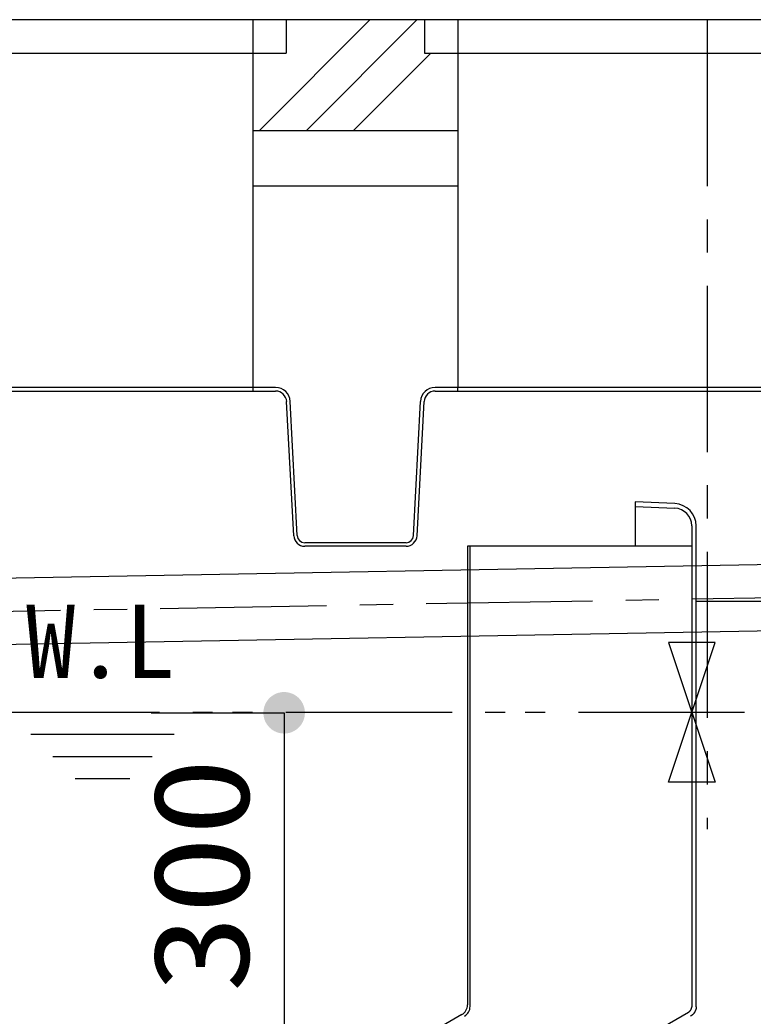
# Model space of a CAD drawing. Units: millimetres, scale not verified. Extents: x -8910 to 8910, y -6308 to 6308.
# Drawn here: x -6058 to -5397, y -2269 to -1370 of the extents above; entities that cross this region are included whole.
import ezdxf
from ezdxf.enums import TextEntityAlignment as Align

# ---------------------------------------------------------------- set-up
doc = ezdxf.new("R2010")
doc.units = ezdxf.units.MM
doc.header["$LTSCALE"] = 30
doc.linetypes.add('CHAIN1', pattern=[8, 5, -1, 1, -1])
doc.linetypes.add('DOUBLE_CHAIN1', pattern=[8.8, 5, -1, 0.6, -0.6, 0.6, -1])
for name, color, linetype, lineweight in [('0-1_空気管', 3, 'Continuous', 25), ('0-2_機器', 2, 'Continuous', 25), ('1-2_00クル-フ-6寸法', 132, 'Continuous', 25)]:
    doc.layers.add(name, color=color, linetype=linetype, lineweight=lineweight)
doc.styles.add('ＭＳ ゴシック', font='')
doc.styles.get('ＭＳ ゴシック').set_extended_font_data('MS Gothic')

msp = doc.modelspace()

# ---------------------------------------------------------------- linework, layer by layer
at = {"layer": '0-1_空気管'}
for p, q in [((-5848.09, -1369.61), (-5848.09, -1701.41)), ((-5818.09, -1369.61), (-5818.09, -1399.61)), ((-5693.09, -1369.61), (-5693.09, -1399.61)), ((-5663.09, -1369.61), (-5663.09, -1701.41)), ((-6328.09, -1399.61), (-5818.09, -1399.61)), ((-5693.09, -1399.61), (-5183.09, -1399.61)), ((-5827.58, -1701.41), (-6318.6, -1701.41)), ((-6318.6, -1704.61), (-5827.58, -1704.61)), ((-5848.09, -1701.41), (-5848.09, -1704.61)), ((-5192.58, -1701.41), (-5683.6, -1701.41)), ((-5683.6, -1704.61), (-5192.58, -1704.61)), ((-5663.09, -1704.61), (-5663.09, -1701.41)), ((-5811.25, -1835.13), (-5817.6, -1714.08)), ((-5808.06, -1834.96), (-5814.4, -1713.92)), ((-5703.13, -1834.96), (-5696.78, -1713.92)), ((-5699.93, -1835.13), (-5693.59, -1714.08)), ((-5503.09, -1808.62), (-5467.39, -1810.17)), ((-5452.09, -1826.16), (-5452.09, -2260.28)), ((-5448.09, -2260.28), (-5448.09, -1826.16)), ((-5709.92, -1841.41), (-5801.26, -1841.41)), ((-4854.62, -1851.65), (-6159.33, -1875.15)), ((-5709.92, -1844.61), (-5801.26, -1844.61)), ((-5652.09, -2259.97), (-5652.09, -1844.61)), ((-5295.69, -1894.61), (-5448.09, -1894.61)), ((-4821.54, -1911.07), (-6178.28, -1935.5)), ((-5918.97, -2014.63), (-6048.48, -2014.63)), ((-5938.97, -2034.63), (-6028.48, -2034.63)), ((-5958.97, -2054.63), (-6008.48, -2054.63)), ((-5492.82, -2286.95), (-5455.09, -2265.16)), ((-5659.49, -2267.24), (-5697.77, -2289.34))]:
    msp.add_line(p, q, dxfattribs=at)
at = {"layer": '0-1_空気管', "linetype": 'CHAIN1'}
for p, q in [((-5438.09, -1369.61), (-5438.09, -2099.9)), ((-3861.95, -1863.78), (-6243.79, -1906.67))]:
    msp.add_line(p, q, dxfattribs=at)
at = {"layer": '0-1_空気管', "color": 7}
for p, q in [((-5473.09, -2057.61), (-5431.09, -1931.61)), ((-5431.09, -2057.61), (-5473.09, -2057.61))]:
    msp.add_line(p, q, dxfattribs=at)
at = {"layer": '0-1_空気管', "linetype": 'DOUBLE_CHAIN1'}
msp.add_line((-3820.39, -1994.61), (-6387.84, -1994.61), dxfattribs=at)
at = {"layer": '0-1_空気管'}
for points in [[(-5467.22, -1806.18), (-5503.09, -1804.61), (-5503.09, -1844.61)], [(-5452.09, -1844.61), (-5654.49, -1844.61), (-5654.49, -2258.58)], [(-5455.09, -2265.16), (-5455.01, -2265.12), (-5454.98, -2265.1), (-5454.94, -2265.08), (-5454.89, -2265.05), (-5454.85, -2265.02), (-5454.79, -2264.99), (-5454.68, -2264.92), (-5454.63, -2264.88), (-5454.57, -2264.84), (-5454.52, -2264.8), (-5454.46, -2264.76), (-5454.4, -2264.71), (-5454.34, -2264.66), (-5454.27, -2264.6), (-5454.2, -2264.54), (-5454.12, -2264.47), (-5454.03, -2264.38), (-5453.94, -2264.29), (-5453.84, -2264.2), (-5453.75, -2264.1), (-5453.65, -2264), (-5453.55, -2263.9), (-5453.46, -2263.8), (-5453.37, -2263.69), (-5453.29, -2263.6), (-5453.21, -2263.5), (-5453.14, -2263.41), (-5453.07, -2263.31), (-5453.01, -2263.2), (-5452.94, -2263.09), (-5452.88, -2262.97), (-5452.82, -2262.85), (-5452.75, -2262.7), (-5452.68, -2262.55), (-5452.61, -2262.4), (-5452.55, -2262.24), (-5452.48, -2262.08), (-5452.42, -2261.92), (-5452.36, -2261.77)], [(-5452.36, -2261.77), (-5452.31, -2261.62), (-5452.27, -2261.48), (-5452.23, -2261.35), (-5452.2, -2261.23), (-5452.18, -2261.12), (-5452.16, -2261.02), (-5452.14, -2260.92), (-5452.13, -2260.82), (-5452.11, -2260.62), (-5452.1, -2260.53), (-5452.1, -2260.44), (-5452.1, -2260.36), (-5452.09, -2260.28)], [(-5448.09, -2260.28), (-5448.09, -2260.39), (-5448.09, -2260.52), (-5448.1, -2260.66), (-5448.1, -2260.81), (-5448.11, -2260.97), (-5448.12, -2261.14), (-5448.14, -2261.31), (-5448.16, -2261.48), (-5448.18, -2261.65), (-5448.21, -2261.83), (-5448.25, -2262.02), (-5448.3, -2262.22), (-5448.36, -2262.43), (-5448.43, -2262.65), (-5448.51, -2262.88), (-5448.6, -2263.14), (-5448.71, -2263.41), (-5448.82, -2263.69), (-5448.94, -2263.97), (-5449.06, -2264.24), (-5449.19, -2264.52), (-5449.31, -2264.77), (-5449.44, -2265.02), (-5449.56, -2265.24), (-5449.68, -2265.44), (-5449.8, -2265.63), (-5449.91, -2265.81), (-5450.03, -2265.98), (-5450.16, -2266.14), (-5450.3, -2266.3), (-5450.44, -2266.45), (-5450.59, -2266.62), (-5450.91, -2266.94), (-5451.08, -2267.1), (-5451.24, -2267.25), (-5451.4, -2267.39), (-5451.55, -2267.53), (-5451.69, -2267.65), (-5451.81, -2267.76)], [(-5451.81, -2267.76), (-5451.93, -2267.85), (-5452.03, -2267.93), (-5452.12, -2268.01), (-5452.21, -2268.07), (-5452.29, -2268.13), (-5452.37, -2268.19), (-5452.52, -2268.29), (-5452.6, -2268.34), (-5452.68, -2268.39), (-5452.75, -2268.43), (-5452.82, -2268.47), (-5452.88, -2268.51), (-5452.94, -2268.54), (-5453.09, -2268.63)]]:
    msp.add_lwpolyline(points, dxfattribs=at)
at = {"layer": '0-1_空気管', "color": 7}
msp.add_lwpolyline([(-5431.09, -1931.61), (-5473.09, -1931.61), (-5431.09, -2057.61)], dxfattribs=at)
at = {"layer": '0-1_空気管'}
for centre, radius, start, end in [((-5827.58, -1714.61), 13.2, 3, 90), ((-5827.58, -1714.61), 10, 3, 90), ((-5683.6, -1714.61), 13.2, 90, 177), ((-5683.6, -1714.61), 10, 90, 177), ((-5468.09, -1826.16), 20, 0, 87.49998), ((-5468.09, -1826.16), 16, 0, 87.49998), ((-5801.26, -1834.61), 10, 183.00031, 270), ((-5801.26, -1834.61), 6.8, 183.00043, 270), ((-5709.92, -1834.61), 6.8, 270, 356.99956), ((-5709.92, -1834.61), 10, 270, 357.00179), ((-5664.49, -2258.58), 10, 300, 0), ((-5662.09, -2259.97), 10, 300, 0)]:
    msp.add_arc(centre, radius, start, end, dxfattribs=at)
at = {"layer": '0-2_機器'}
for p, q in [((-2377.68, -1369.61), (-6814.78, -1369.61)), ((-5742.43, -1369.61), (-5842.43, -1469.61)), ((-5700.03, -1369.61), (-5800.03, -1469.61)), ((-5687.63, -1399.61), (-5757.63, -1469.61)), ((-5663.09, -1469.61), (-5848.09, -1469.61)), ((-5663.09, -1519.61), (-5848.09, -1519.61))]:
    msp.add_line(p, q, dxfattribs=at)
at = {"layer": '1-2_00クル-フ-6寸法', "color": 4}
for p, q in [((-5939.87, -1994.92), (-5819.87, -1994.92)), ((-5819.87, -1994.92), (-5819.87, -2294.61))]:
    msp.add_line(p, q, dxfattribs=at)
at = {"layer": '1-2_00クル-フ-6寸法'}
for points in [[(-5819.87, -1994.92), (-5828.9, -1978.49), (-5826.77, -1977.49)], [(-5819.87, -1994.92), (-5826.77, -1977.49), (-5824.53, -1976.76)], [(-5819.87, -1994.92), (-5824.53, -1976.76), (-5822.22, -1976.32)], [(-5819.87, -1994.92), (-5822.22, -1976.32), (-5819.87, -1976.17)], [(-5819.87, -1994.92), (-5819.87, -1976.17), (-5817.52, -1976.32)], [(-5819.87, -1994.92), (-5817.52, -1976.32), (-5815.21, -1976.76)], [(-5819.87, -1994.92), (-5815.21, -1976.76), (-5812.97, -1977.49)], [(-5819.87, -1994.92), (-5812.97, -1977.49), (-5810.84, -1978.49)], [(-5819.87, -1994.92), (-5836.84, -1986.94), (-5835.7, -1984.88)], [(-5819.87, -1994.92), (-5835.7, -1984.88), (-5834.32, -1982.97)], [(-5819.87, -1994.92), (-5834.32, -1982.97), (-5832.71, -1981.25)], [(-5819.87, -1994.92), (-5832.71, -1981.25), (-5830.89, -1979.75)], [(-5819.87, -1994.92), (-5830.89, -1979.75), (-5828.9, -1978.49)], [(-5819.87, -1994.92), (-5810.84, -1978.49), (-5808.85, -1979.75)], [(-5819.87, -1994.92), (-5808.85, -1979.75), (-5807.04, -1981.25)], [(-5819.87, -1994.92), (-5807.04, -1981.25), (-5805.42, -1982.97)], [(-5819.87, -1994.92), (-5805.42, -1982.97), (-5804.04, -1984.88)], [(-5819.87, -1994.92), (-5804.04, -1984.88), (-5802.91, -1986.94)], [(-5819.87, -1994.92), (-5838.59, -1993.75), (-5838.29, -1991.41)], [(-5819.87, -1994.92), (-5838.59, -1996.1), (-5838.59, -1993.75)], [(-5819.87, -1994.92), (-5838.29, -1998.44), (-5838.59, -1996.1)], [(-5819.87, -1994.92), (-5838.29, -1991.41), (-5837.7, -1989.13)], [(-5819.87, -1994.92), (-5837.7, -2000.72), (-5838.29, -1998.44)], [(-5819.87, -1994.92), (-5837.7, -1989.13), (-5836.84, -1986.94)], [(-5819.87, -1994.92), (-5836.84, -2002.91), (-5837.7, -2000.72)], [(-5819.87, -1994.92), (-5835.7, -2004.97), (-5836.84, -2002.91)], [(-5819.87, -1994.92), (-5834.32, -2006.87), (-5835.7, -2004.97)], [(-5819.87, -1994.92), (-5832.71, -2008.59), (-5834.32, -2006.87)], [(-5819.87, -1994.92), (-5830.89, -2010.09), (-5832.71, -2008.59)], [(-5819.87, -1994.92), (-5828.9, -2011.35), (-5830.89, -2010.09)], [(-5819.87, -1994.92), (-5826.77, -2012.36), (-5828.9, -2011.35)], [(-5819.87, -1994.92), (-5824.53, -2013.08), (-5826.77, -2012.36)], [(-5819.87, -1994.92), (-5822.22, -2013.53), (-5824.53, -2013.08)], [(-5819.87, -1994.92), (-5819.87, -2013.67), (-5822.22, -2013.53)], [(-5819.87, -1994.92), (-5802.91, -1986.94), (-5802.04, -1989.13)], [(-5819.87, -1994.92), (-5802.04, -1989.13), (-5801.45, -1991.41)], [(-5819.87, -1994.92), (-5801.45, -1991.41), (-5801.16, -1993.75)], [(-5819.87, -1994.92), (-5801.16, -1993.75), (-5801.16, -1996.1)], [(-5819.87, -1994.92), (-5817.52, -2013.53), (-5819.87, -2013.67)], [(-5819.87, -1994.92), (-5815.21, -2013.08), (-5817.52, -2013.53)], [(-5819.87, -1994.92), (-5812.97, -2012.36), (-5815.21, -2013.08)], [(-5819.87, -1994.92), (-5810.84, -2011.35), (-5812.97, -2012.36)], [(-5819.87, -1994.92), (-5808.85, -2010.09), (-5810.84, -2011.35)], [(-5819.87, -1994.92), (-5807.04, -2008.59), (-5808.85, -2010.09)], [(-5819.87, -1994.92), (-5805.42, -2006.87), (-5807.04, -2008.59)], [(-5819.87, -1994.92), (-5804.04, -2004.97), (-5805.42, -2006.87)], [(-5819.87, -1994.92), (-5802.91, -2002.91), (-5804.04, -2004.97)], [(-5819.87, -1994.92), (-5802.04, -2000.72), (-5802.91, -2002.91)], [(-5819.87, -1994.92), (-5801.45, -1998.44), (-5802.04, -2000.72)], [(-5819.87, -1994.92), (-5801.16, -1996.1), (-5801.45, -1998.44)]]:
    msp.add_solid(points, dxfattribs=at)

# ---------------------------------------------------------------- texts
at = {"layer": '0-1_空気管', "color": 4, "style": 'ＭＳ ゴシック'}
msp.add_text('W.L', height=65.98, dxfattribs=at).set_placement((-6052.98, -1983.24), align=Align.BOTTOM_LEFT)
at = {"layer": '1-2_00クル-フ-6寸法', "color": 3, "style": 'ＭＳ ゴシック', "width": 1.2}
msp.add_text('300', height=86.66, rotation=90, dxfattribs=at).set_placement((-5825.72, -2247.62), align=Align.BOTTOM_LEFT)

doc.saveas('drawing.dxf')
